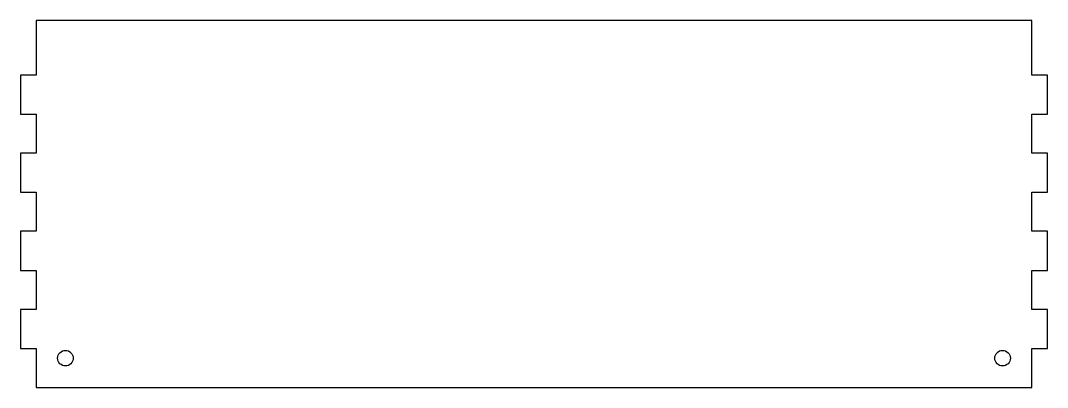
# Model space of a CAD drawing. Header units: millimetres. Extents: x -30 to 233, y 0 to 94.
import ezdxf

# ---------------------------------------------------------------- set-up
doc = ezdxf.new("R2010")
doc.units = ezdxf.units.MM

msp = doc.modelspace()

# ---------------------------------------------------------------- linework, layer by layer
msp.add_lwpolyline([(-26.4, 0), (228.6, 0), (228.6, 10), (232.6, 10), (232.6, 20), (228.6, 20), (228.6, 30), (232.6, 30), (232.6, 40), (228.6, 40), (228.6, 50), (232.6, 50), (232.6, 60), (228.6, 60), (228.6, 70), (232.6, 70), (232.6, 80), (228.6, 80), (228.6, 94), (-26.4, 94), (-26.4, 80), (-30.4, 80), (-30.4, 70), (-26.4, 70), (-26.4, 60), (-30.4, 60), (-30.4, 50), (-26.4, 50), (-26.4, 40), (-30.4, 40), (-30.4, 30), (-26.4, 30), (-26.4, 20), (-30.4, 20), (-30.4, 10), (-26.4, 10)], close=True)
for centre in [(-18.9, 7.5), (221.1, 7.5)]:
    msp.add_circle(centre, 2)

doc.saveas('drawing.dxf')
